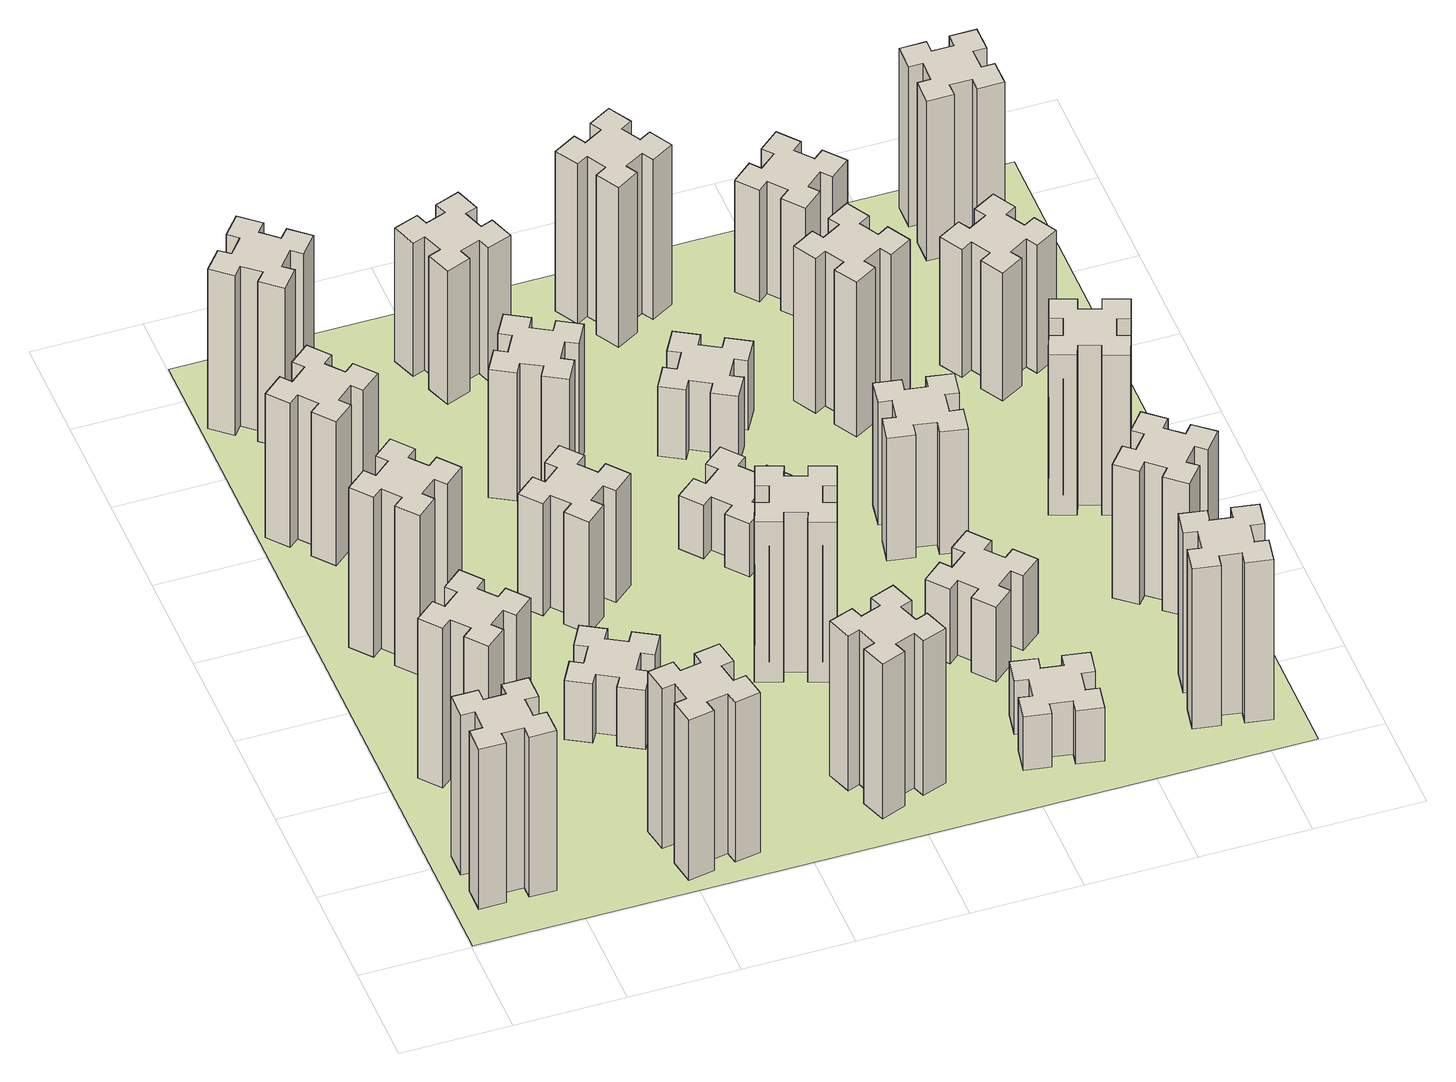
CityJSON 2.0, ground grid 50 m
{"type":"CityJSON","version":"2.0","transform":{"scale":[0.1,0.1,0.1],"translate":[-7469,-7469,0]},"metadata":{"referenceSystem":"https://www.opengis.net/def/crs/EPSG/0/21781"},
"CityObjects":{
"building1":{"type":"Building","attributes":{"class":"1000","function":"1000","usage":"1000","yearOfConstruction":2016,"roofType":"1000","measuredHeight":90,"storeysAboveGround":30,"storeysBelowGround":0},"geometry":[{"type":"Solid","lod":"1","boundaries":[[[[0,1,2,3,4,5,6,7,8,9,10,11,12,13,14,15,16,17,18,19]],[[17,16,20,21]],[[16,15,22,20]],[[15,14,23,22]],[[14,13,24,23]],[[13,12,25,24]],[[12,11,26,25]],[[11,10,27,26]],[[10,9,28,27]],[[9,8,29,28]],[[8,7,30,29]],[[7,6,31,30]],[[6,5,32,31]],[[5,4,33,32]],[[4,3,34,33]],[[3,2,35,34]],[[2,1,36,35]],[[1,0,37,36]],[[0,19,38,37]],[[19,18,39,38]],[[18,17,21,39]],[[24,25,26,27,28,29,30,31,32,33,34,35,36,37,38,39,21,20,22,23]]]]}]},
"building2":{"type":"Building","attributes":{"class":"1000","function":"1000","usage":"1000","yearOfConstruction":2016,"roofType":"1000","measuredHeight":90,"storeysAboveGround":30,"storeysBelowGround":0},"geometry":[{"type":"Solid","lod":"1","boundaries":[[[[40,41,42,43,44,45,46,47,48,49,50,51,52,53,54,55,56,57,58,59]],[[57,56,60,61]],[[56,55,62,60]],[[55,54,63,62]],[[54,53,64,63]],[[53,52,65,64]],[[52,51,66,65]],[[51,50,67,66]],[[50,49,68,67]],[[49,48,69,68]],[[48,47,70,69]],[[47,46,71,70]],[[46,45,72,71]],[[45,44,73,72]],[[44,43,74,73]],[[43,42,75,74]],[[42,41,76,75]],[[41,40,77,76]],[[40,59,78,77]],[[59,58,79,78]],[[58,57,61,79]],[[64,65,66,67,68,69,70,71,72,73,74,75,76,77,78,79,61,60,62,63]]]]}]},
"building3":{"type":"Building","attributes":{"class":"1000","function":"1000","usage":"1000","yearOfConstruction":2016,"roofType":"1000","measuredHeight":90,"storeysAboveGround":30,"storeysBelowGround":0},"geometry":[{"type":"Solid","lod":"1","boundaries":[[[[80,81,82,83,84,85,86,87,88,89,90,91,92,93,94,95,96,97,98,99]],[[97,96,100,101]],[[96,95,102,100]],[[95,94,103,102]],[[94,93,104,103]],[[93,92,105,104]],[[92,91,106,105]],[[91,90,107,106]],[[90,89,108,107]],[[89,88,109,108]],[[88,87,110,109]],[[87,86,111,110]],[[86,85,112,111]],[[85,84,113,112]],[[84,83,114,113]],[[83,82,115,114]],[[82,81,116,115]],[[81,80,117,116]],[[80,99,118,117]],[[99,98,119,118]],[[98,97,101,119]],[[104,105,106,107,108,109,110,111,112,113,114,115,116,117,118,119,101,100,102,103]]]]}]},
"building4":{"type":"Building","attributes":{"class":"1000","function":"1000","usage":"1000","yearOfConstruction":2016,"roofType":"1000","measuredHeight":81,"storeysAboveGround":30,"storeysBelowGround":0},"geometry":[{"type":"Solid","lod":"1","boundaries":[[[[120,121,122,123,124,125,126,127,128,129,130,131,132,133,134,135,136,137,138,139]],[[137,136,140,141]],[[136,135,142,140]],[[135,134,143,142]],[[134,133,144,143]],[[133,132,145,144]],[[132,131,146,145]],[[131,130,147,146]],[[130,129,148,147]],[[129,128,149,148]],[[128,127,150,149]],[[127,126,151,150]],[[126,125,152,151]],[[125,124,153,152]],[[124,123,154,153]],[[123,122,155,154]],[[122,121,156,155]],[[121,120,157,156]],[[120,139,158,157]],[[139,138,159,158]],[[138,137,141,159]],[[144,145,146,147,148,149,150,151,152,153,154,155,156,157,158,159,141,140,142,143]]]]}]},
"building5":{"type":"Building","attributes":{"class":"1000","function":"1000","usage":"1000","yearOfConstruction":2016,"roofType":"1000","measuredHeight":90,"storeysAboveGround":30,"storeysBelowGround":0},"geometry":[{"type":"Solid","lod":"1","boundaries":[[[[160,161,162,163,164,165,166,167,168,169,170,171,172,173,174,175,176,177,178,179]],[[177,176,180,181]],[[176,175,182,180]],[[175,174,183,182]],[[174,173,184,183]],[[173,172,185,184]],[[172,171,186,185]],[[171,170,187,186]],[[170,169,188,187]],[[169,168,189,188]],[[168,167,190,189]],[[167,166,191,190]],[[166,165,192,191]],[[165,164,193,192]],[[164,163,194,193]],[[163,162,195,194]],[[162,161,196,195]],[[161,160,197,196]],[[160,179,198,197]],[[179,178,199,198]],[[178,177,181,199]],[[184,185,186,187,188,189,190,191,192,193,194,195,196,197,198,199,181,180,182,183]]]]}]},
"building6":{"type":"Building","attributes":{"class":"1000","function":"1000","usage":"1000","yearOfConstruction":2016,"roofType":"1000","measuredHeight":90,"storeysAboveGround":30,"storeysBelowGround":0},"geometry":[{"type":"Solid","lod":"1","boundaries":[[[[200,201,202,203,204,205,206,207,208,209,210,211,212,213,214,215,216,217,218,219]],[[217,216,220,221]],[[216,215,222,220]],[[215,214,223,222]],[[214,213,224,223]],[[213,212,225,224]],[[212,211,226,225]],[[211,210,227,226]],[[210,209,228,227]],[[209,208,229,228]],[[208,207,230,229]],[[207,206,231,230]],[[206,205,232,231]],[[205,204,233,232]],[[204,203,234,233]],[[203,202,235,234]],[[202,201,236,235]],[[201,200,237,236]],[[200,219,238,237]],[[219,218,239,238]],[[218,217,221,239]],[[224,225,226,227,228,229,230,231,232,233,234,235,236,237,238,239,221,220,222,223]]]]}]},
"building7":{"type":"Building","attributes":{"class":"1000","function":"1000","usage":"1000","yearOfConstruction":2016,"roofType":"1000","measuredHeight":33,"storeysAboveGround":30,"storeysBelowGround":0},"geometry":[{"type":"Solid","lod":"1","boundaries":[[[[240,241,242,243,244,245,246,247,248,249,250,251,252,253,254,255,256,257,258,259]],[[257,256,260,261]],[[256,255,262,260]],[[255,254,263,262]],[[254,253,264,263]],[[253,252,265,264]],[[252,251,266,265]],[[251,250,267,266]],[[250,249,268,267]],[[249,248,269,268]],[[248,247,270,269]],[[247,246,271,270]],[[246,245,272,271]],[[245,244,273,272]],[[244,243,274,273]],[[243,242,275,274]],[[242,241,276,275]],[[241,240,277,276]],[[240,259,278,277]],[[259,258,279,278]],[[258,257,261,279]],[[264,265,266,267,268,269,270,271,272,273,274,275,276,277,278,279,261,260,262,263]]]]}]},
"building8":{"type":"Building","attributes":{"class":"1000","function":"1000","usage":"1000","yearOfConstruction":2016,"roofType":"1000","measuredHeight":63,"storeysAboveGround":30,"storeysBelowGround":0},"geometry":[{"type":"Solid","lod":"1","boundaries":[[[[280,281,282,283,284,285,286,287,288,289,290,291,292,293,294,295,296,297,298,299]],[[297,296,300,301]],[[296,295,302,300]],[[295,294,303,302]],[[294,293,304,303]],[[293,292,305,304]],[[292,291,306,305]],[[291,290,307,306]],[[290,289,308,307]],[[289,288,309,308]],[[288,287,310,309]],[[287,286,311,310]],[[286,285,312,311]],[[285,284,313,312]],[[284,283,314,313]],[[283,282,315,314]],[[282,281,316,315]],[[281,280,317,316]],[[280,299,318,317]],[[299,298,319,318]],[[298,297,301,319]],[[304,305,306,307,308,309,310,311,312,313,314,315,316,317,318,319,301,300,302,303]]]]}]},
"building9":{"type":"Building","attributes":{"class":"1000","function":"1000","usage":"1000","yearOfConstruction":2016,"roofType":"1000","measuredHeight":72,"storeysAboveGround":30,"storeysBelowGround":0},"geometry":[{"type":"Solid","lod":"1","boundaries":[[[[320,321,322,323,324,325,326,327,328,329,330,331,332,333,334,335,336,337,338,339]],[[337,336,340,341]],[[336,335,342,340]],[[335,334,343,342]],[[334,333,344,343]],[[333,332,345,344]],[[332,331,346,345]],[[331,330,347,346]],[[330,329,348,347]],[[329,328,349,348]],[[328,327,350,349]],[[327,326,351,350]],[[326,325,352,351]],[[325,324,353,352]],[[324,323,354,353]],[[323,322,355,354]],[[322,321,356,355]],[[321,320,357,356]],[[320,339,358,357]],[[339,338,359,358]],[[338,337,341,359]],[[344,345,346,347,348,349,350,351,352,353,354,355,356,357,358,359,341,340,342,343]]]]}]},
"building10":{"type":"Building","attributes":{"class":"1000","function":"1000","usage":"1000","yearOfConstruction":2016,"roofType":"1000","measuredHeight":87,"storeysAboveGround":30,"storeysBelowGround":0},"geometry":[{"type":"Solid","lod":"1","boundaries":[[[[360,361,362,363,364,365,366,367,368,369,370,371,372,373,374,375,376,377,378,379]],[[377,376,380,381]],[[376,375,382,380]],[[375,374,383,382]],[[374,373,384,383]],[[373,372,385,384]],[[372,371,386,385]],[[371,370,387,386]],[[370,369,388,387]],[[369,368,389,388]],[[368,367,390,389]],[[367,366,391,390]],[[366,365,392,391]],[[365,364,393,392]],[[364,363,394,393]],[[363,362,395,394]],[[362,361,396,395]],[[361,360,397,396]],[[360,379,398,397]],[[379,378,399,398]],[[378,377,381,399]],[[384,385,386,387,388,389,390,391,392,393,394,395,396,397,398,399,381,380,382,383]]]]}]},
"building11":{"type":"Building","attributes":{"class":"1000","function":"1000","usage":"1000","yearOfConstruction":2016,"roofType":"1000","measuredHeight":75,"storeysAboveGround":30,"storeysBelowGround":0},"geometry":[{"type":"Solid","lod":"1","boundaries":[[[[400,401,402,403,404,405,406,407,408,409,410,411,412,413,414,415,416,417,418,419]],[[417,416,420,421]],[[416,415,422,420]],[[415,414,423,422]],[[414,413,424,423]],[[413,412,425,424]],[[412,411,426,425]],[[411,410,427,426]],[[410,409,428,427]],[[409,408,429,428]],[[408,407,430,429]],[[407,406,431,430]],[[406,405,432,431]],[[405,404,433,432]],[[404,403,434,433]],[[403,402,435,434]],[[402,401,436,435]],[[401,400,437,436]],[[400,419,438,437]],[[419,418,439,438]],[[418,417,421,439]],[[424,425,426,427,428,429,430,431,432,433,434,435,436,437,438,439,421,420,422,423]]]]}]},
"building12":{"type":"Building","attributes":{"class":"1000","function":"1000","usage":"1000","yearOfConstruction":2016,"roofType":"1000","measuredHeight":90,"storeysAboveGround":30,"storeysBelowGround":0},"geometry":[{"type":"Solid","lod":"1","boundaries":[[[[440,441,442,443,444,445,446,447,448,449,450,451,452,453,454,455,456,457,458,459]],[[457,456,460,461]],[[456,455,462,460]],[[455,454,463,462]],[[454,453,464,463]],[[453,452,465,464]],[[452,451,466,465]],[[451,450,467,466]],[[450,449,468,467]],[[449,448,469,468]],[[448,447,470,469]],[[447,446,471,470]],[[446,445,472,471]],[[445,444,473,472]],[[444,443,474,473]],[[443,442,475,474]],[[442,441,476,475]],[[441,440,477,476]],[[440,459,478,477]],[[459,458,479,478]],[[458,457,461,479]],[[464,465,466,467,468,469,470,471,472,473,474,475,476,477,478,479,461,460,462,463]]]]}]},
"building13":{"type":"Building","attributes":{"class":"1000","function":"1000","usage":"1000","yearOfConstruction":2016,"roofType":"1000","measuredHeight":30,"storeysAboveGround":30,"storeysBelowGround":0},"geometry":[{"type":"Solid","lod":"1","boundaries":[[[[480,481,482,483,484,485,486,487,488,489,490,491,492,493,494,495,496,497,498,499]],[[497,496,500,501]],[[496,495,502,500]],[[495,494,503,502]],[[494,493,504,503]],[[493,492,505,504]],[[492,491,506,505]],[[491,490,507,506]],[[490,489,508,507]],[[489,488,509,508]],[[488,487,510,509]],[[487,486,511,510]],[[486,485,512,511]],[[485,484,513,512]],[[484,483,514,513]],[[483,482,515,514]],[[482,481,516,515]],[[481,480,517,516]],[[480,499,518,517]],[[499,498,519,518]],[[498,497,501,519]],[[504,505,506,507,508,509,510,511,512,513,514,515,516,517,518,519,501,500,502,503]]]]}]},
"building14":{"type":"Building","attributes":{"class":"1000","function":"1000","usage":"1000","yearOfConstruction":2016,"roofType":"1000","measuredHeight":39,"storeysAboveGround":30,"storeysBelowGround":0},"geometry":[{"type":"Solid","lod":"1","boundaries":[[[[520,521,522,523,524,525,526,527,528,529,530,531,532,533,534,535,536,537,538,539]],[[537,536,540,541]],[[536,535,542,540]],[[535,534,543,542]],[[534,533,544,543]],[[533,532,545,544]],[[532,531,546,545]],[[531,530,547,546]],[[530,529,548,547]],[[529,528,549,548]],[[528,527,550,549]],[[527,526,551,550]],[[526,525,552,551]],[[525,524,553,552]],[[524,523,554,553]],[[523,522,555,554]],[[522,521,556,555]],[[521,520,557,556]],[[520,539,558,557]],[[539,538,559,558]],[[538,537,541,559]],[[544,545,546,547,548,549,550,551,552,553,554,555,556,557,558,559,541,540,542,543]]]]}]},
"building15":{"type":"Building","attributes":{"class":"1000","function":"1000","usage":"1000","yearOfConstruction":2016,"roofType":"1000","measuredHeight":30,"storeysAboveGround":30,"storeysBelowGround":0},"geometry":[{"type":"Solid","lod":"1","boundaries":[[[[560,561,562,563,564,565,566,567,568,569,570,571,572,573,574,575,576,577,578,579]],[[577,576,580,581]],[[576,575,582,580]],[[575,574,583,582]],[[574,573,584,583]],[[573,572,585,584]],[[572,571,586,585]],[[571,570,587,586]],[[570,569,588,587]],[[569,568,589,588]],[[568,567,590,589]],[[567,566,591,590]],[[566,565,592,591]],[[565,564,593,592]],[[564,563,594,593]],[[563,562,595,594]],[[562,561,596,595]],[[561,560,597,596]],[[560,579,598,597]],[[579,578,599,598]],[[578,577,581,599]],[[584,585,586,587,588,589,590,591,592,593,594,595,596,597,598,599,581,580,582,583]]]]}]},
"building16":{"type":"Building","attributes":{"class":"1000","function":"1000","usage":"1000","yearOfConstruction":2016,"roofType":"1000","measuredHeight":90,"storeysAboveGround":30,"storeysBelowGround":0},"geometry":[{"type":"Solid","lod":"1","boundaries":[[[[600,601,602,603,604,605,606,607,608,609,610,611,612,613,614,615,616,617,618,619]],[[617,616,620,621]],[[616,615,622,620]],[[615,614,623,622]],[[614,613,624,623]],[[613,612,625,624]],[[612,611,626,625]],[[611,610,627,626]],[[610,609,628,627]],[[609,608,629,628]],[[608,607,630,629]],[[607,606,631,630]],[[606,605,632,631]],[[605,604,633,632]],[[604,603,634,633]],[[603,602,635,634]],[[602,601,636,635]],[[601,600,637,636]],[[600,619,638,637]],[[619,618,639,638]],[[618,617,621,639]],[[624,625,626,627,628,629,630,631,632,633,634,635,636,637,638,639,621,620,622,623]]]]}]},
"building17":{"type":"Building","attributes":{"class":"1000","function":"1000","usage":"1000","yearOfConstruction":2016,"roofType":"1000","measuredHeight":42,"storeysAboveGround":30,"storeysBelowGround":0},"geometry":[{"type":"Solid","lod":"1","boundaries":[[[[640,641,642,643,644,645,646,647,648,649,650,651,652,653,654,655,656,657,658,659]],[[657,656,660,661]],[[656,655,662,660]],[[655,654,663,662]],[[654,653,664,663]],[[653,652,665,664]],[[652,651,666,665]],[[651,650,667,666]],[[650,649,668,667]],[[649,648,669,668]],[[648,647,670,669]],[[647,646,671,670]],[[646,645,672,671]],[[645,644,673,672]],[[644,643,674,673]],[[643,642,675,674]],[[642,641,676,675]],[[641,640,677,676]],[[640,659,678,677]],[[659,658,679,678]],[[658,657,661,679]],[[664,665,666,667,668,669,670,671,672,673,674,675,676,677,678,679,661,660,662,663]]]]}]},
"building18":{"type":"Building","attributes":{"class":"1000","function":"1000","usage":"1000","yearOfConstruction":2016,"roofType":"1000","measuredHeight":69,"storeysAboveGround":30,"storeysBelowGround":0},"geometry":[{"type":"Solid","lod":"1","boundaries":[[[[680,681,682,683,684,685,686,687,688,689,690,691,692,693,694,695,696,697,698,699]],[[697,696,700,701]],[[696,695,702,700]],[[695,694,703,702]],[[694,693,704,703]],[[693,692,705,704]],[[692,691,706,705]],[[691,690,707,706]],[[690,689,708,707]],[[689,688,709,708]],[[688,687,710,709]],[[687,686,711,710]],[[686,685,712,711]],[[685,684,713,712]],[[684,683,714,713]],[[683,682,715,714]],[[682,681,716,715]],[[681,680,717,716]],[[680,699,718,717]],[[699,698,719,718]],[[698,697,701,719]],[[704,705,706,707,708,709,710,711,712,713,714,715,716,717,718,719,701,700,702,703]]]]}]},
"building19":{"type":"Building","attributes":{"class":"1000","function":"1000","usage":"1000","yearOfConstruction":2016,"roofType":"1000","measuredHeight":87,"storeysAboveGround":30,"storeysBelowGround":0},"geometry":[{"type":"Solid","lod":"1","boundaries":[[[[720,721,722,723,724,725,726,727,728,729,730,731,732,733,734,735,736,737,738,739]],[[737,736,740,741]],[[736,735,742,740]],[[735,734,743,742]],[[734,733,744,743]],[[733,732,745,744]],[[732,731,746,745]],[[731,730,747,746]],[[730,729,748,747]],[[729,728,749,748]],[[728,727,750,749]],[[727,726,751,750]],[[726,725,752,751]],[[725,724,753,752]],[[724,723,754,753]],[[723,722,755,754]],[[722,721,756,755]],[[721,720,757,756]],[[720,739,758,757]],[[739,738,759,758]],[[738,737,741,759]],[[744,745,746,747,748,749,750,751,752,753,754,755,756,757,758,759,741,740,742,743]]]]}]},
"building20":{"type":"Building","attributes":{"class":"1000","function":"1000","usage":"1000","yearOfConstruction":2016,"roofType":"1000","measuredHeight":90,"storeysAboveGround":30,"storeysBelowGround":0},"geometry":[{"type":"Solid","lod":"1","boundaries":[[[[760,761,762,763,764,765,766,767,768,769,770,771,772,773,774,775,776,777,778,779]],[[777,776,780,781]],[[776,775,782,780]],[[775,774,783,782]],[[774,773,784,783]],[[773,772,785,784]],[[772,771,786,785]],[[771,770,787,786]],[[770,769,788,787]],[[769,768,789,788]],[[768,767,790,789]],[[767,766,791,790]],[[766,765,792,791]],[[765,764,793,792]],[[764,763,794,793]],[[763,762,795,794]],[[762,761,796,795]],[[761,760,797,796]],[[760,779,798,797]],[[779,778,799,798]],[[778,777,781,799]],[[784,785,786,787,788,789,790,791,792,793,794,795,796,797,798,799,781,780,782,783]]]]}]},
"building21":{"type":"Building","attributes":{"class":"1000","function":"1000","usage":"1000","yearOfConstruction":2016,"roofType":"1000","measuredHeight":63,"storeysAboveGround":30,"storeysBelowGround":0},"geometry":[{"type":"Solid","lod":"1","boundaries":[[[[800,801,802,803,804,805,806,807,808,809,810,811,812,813,814,815,816,817,818,819]],[[817,816,820,821]],[[816,815,822,820]],[[815,814,823,822]],[[814,813,824,823]],[[813,812,825,824]],[[812,811,826,825]],[[811,810,827,826]],[[810,809,828,827]],[[809,808,829,828]],[[808,807,830,829]],[[807,806,831,830]],[[806,805,832,831]],[[805,804,833,832]],[[804,803,834,833]],[[803,802,835,834]],[[802,801,836,835]],[[801,800,837,836]],[[800,819,838,837]],[[819,818,839,838]],[[818,817,821,839]],[[824,825,826,827,828,829,830,831,832,833,834,835,836,837,838,839,821,820,822,823]]]]}]},
"building22":{"type":"Building","attributes":{"class":"1000","function":"1000","usage":"1000","yearOfConstruction":2016,"roofType":"1000","measuredHeight":75,"storeysAboveGround":30,"storeysBelowGround":0},"geometry":[{"type":"Solid","lod":"1","boundaries":[[[[840,841,842,843,844,845,846,847,848,849,850,851,852,853,854,855,856,857,858,859]],[[857,856,860,861]],[[856,855,862,860]],[[855,854,863,862]],[[854,853,864,863]],[[853,852,865,864]],[[852,851,866,865]],[[851,850,867,866]],[[850,849,868,867]],[[849,848,869,868]],[[848,847,870,869]],[[847,846,871,870]],[[846,845,872,871]],[[845,844,873,872]],[[844,843,874,873]],[[843,842,875,874]],[[842,841,876,875]],[[841,840,877,876]],[[840,859,878,877]],[[859,858,879,878]],[[858,857,861,879]],[[864,865,866,867,868,869,870,871,872,873,874,875,876,877,878,879,861,860,862,863]]]]}]},
"building23":{"type":"Building","attributes":{"class":"1000","function":"1000","usage":"1000","yearOfConstruction":2016,"roofType":"1000","measuredHeight":90,"storeysAboveGround":30,"storeysBelowGround":0},"geometry":[{"type":"Solid","lod":"1","boundaries":[[[[880,881,882,883,884,885,886,887,888,889,890,891,892,893,894,895,896,897,898,899]],[[897,896,900,901]],[[896,895,902,900]],[[895,894,903,902]],[[894,893,904,903]],[[893,892,905,904]],[[892,891,906,905]],[[891,890,907,906]],[[890,889,908,907]],[[889,888,909,908]],[[888,887,910,909]],[[887,886,911,910]],[[886,885,912,911]],[[885,884,913,912]],[[884,883,914,913]],[[883,882,915,914]],[[882,881,916,915]],[[881,880,917,916]],[[880,899,918,917]],[[899,898,919,918]],[[898,897,901,919]],[[904,905,906,907,908,909,910,911,912,913,914,915,916,917,918,919,901,900,902,903]]]]}]},
"building24":{"type":"Building","attributes":{"class":"1000","function":"1000","usage":"1000","yearOfConstruction":2016,"roofType":"1000","measuredHeight":72,"storeysAboveGround":30,"storeysBelowGround":0},"geometry":[{"type":"Solid","lod":"1","boundaries":[[[[920,921,922,923,924,925,926,927,928,929,930,931,932,933,934,935,936,937,938,939]],[[937,936,940,941]],[[936,935,942,940]],[[935,934,943,942]],[[934,933,944,943]],[[933,932,945,944]],[[932,931,946,945]],[[931,930,947,946]],[[930,929,948,947]],[[929,928,949,948]],[[928,927,950,949]],[[927,926,951,950]],[[926,925,952,951]],[[925,924,953,952]],[[924,923,954,953]],[[923,922,955,954]],[[922,921,956,955]],[[921,920,957,956]],[[920,939,958,957]],[[939,938,959,958]],[[938,937,941,959]],[[944,945,946,947,948,949,950,951,952,953,954,955,956,957,958,959,941,940,942,943]]]]}]},
"building25":{"type":"Building","attributes":{"class":"1000","function":"1000","usage":"1000","yearOfConstruction":2016,"roofType":"1000","measuredHeight":90,"storeysAboveGround":30,"storeysBelowGround":0},"geometry":[{"type":"Solid","lod":"1","boundaries":[[[[960,961,962,963,964,965,966,967,968,969,970,971,972,973,974,975,976,977,978,979]],[[977,976,980,981]],[[976,975,982,980]],[[975,974,983,982]],[[974,973,984,983]],[[973,972,985,984]],[[972,971,986,985]],[[971,970,987,986]],[[970,969,988,987]],[[969,968,989,988]],[[968,967,990,989]],[[967,966,991,990]],[[966,965,992,991]],[[965,964,993,992]],[[964,963,994,993]],[[963,962,995,994]],[[962,961,996,995]],[[961,960,997,996]],[[960,979,998,997]],[[979,978,999,998]],[[978,977,981,999]],[[984,985,986,987,988,989,990,991,992,993,994,995,996,997,998,999,981,980,982,983]]]]}]},
"landuse1":{"type":"LandUse","attributes":{"name":"plot1","function":"1010"},"geometry":[{"type":"MultiSurface","lod":"1","boundaries":[[[1000,1001,1002,1003]]]}]}
},
"vertices":[
[165,425,0],[165,325,0],[105,325,0],[105,205,0],[225,205,0],[225,265,0],[325,265,0],[325,205,0],[445,205,0],[445,325,0],[385,325,0],[385,425,0],[445,425,0],[445,545,0],[325,545,0],[325,485,0],[225,485,0],[225,545,0],[105,545,0],[105,425,0],[225,485,900],[225,545,900],[325,485,900],[325,545,900],[445,545,900],[445,425,900],[385,425,900],[385,325,900],[445,325,900],[445,205,900],[325,205,900],[325,265,900],[225,265,900],[225,205,900],[105,205,900],[105,325,900],[165,325,900],[165,425,900],[105,425,900],[105,545,900],
[492,1048,0],[427,1124,0],[473,1163,0],[396,1255,0],[304,1178,0],[343,1132,0],[266,1067,0],[228,1113,0],[136,1036,0],[213,944,0],[259,983,0],[323,906,0],[277,868,0],[354,776,0],[446,853,0],[408,899,0],[484,963,0],[523,917,0],[615,994,0],[538,1086,0],[484,963,900],[523,917,900],[408,899,900],[446,853,900],[354,776,900],[277,868,900],[323,906,900],[259,983,900],[213,944,900],[136,1036,900],[228,1113,900],[266,1067,900],[343,1132,900],[304,1178,900],[396,1255,900],[473,1163,900],[427,1124,900],[492,1048,900],[538,1086,900],[615,994,900],
[492,1888,0],[427,1964,0],[473,2003,0],[396,2095,0],[304,2018,0],[343,1972,0],[266,1907,0],[228,1953,0],[136,1876,0],[213,1784,0],[259,1823,0],[323,1746,0],[277,1708,0],[354,1616,0],[446,1693,0],[408,1739,0],[484,1803,0],[523,1757,0],[615,1834,0],[538,1926,0],[484,1803,900],[523,1757,900],[408,1739,900],[446,1693,900],[354,1616,900],[277,1708,900],[323,1746,900],[259,1823,900],[213,1784,900],[136,1876,900],[228,1953,900],[266,1907,900],[343,1972,900],[304,2018,900],[396,2095,900],[473,2003,900],[427,1964,900],[492,1888,900],[538,1926,900],[615,1834,900],
[243,2712,0],[166,2647,0],[128,2693,0],[36,2616,0],[113,2524,0],[159,2563,0],[223,2486,0],[177,2448,0],[254,2356,0],[346,2433,0],[308,2479,0],[384,2543,0],[423,2497,0],[515,2574,0],[438,2666,0],[392,2628,0],[327,2704,0],[373,2743,0],[296,2835,0],[204,2758,0],[327,2704,810],[373,2743,810],[392,2628,810],[438,2666,810],[515,2574,810],[423,2497,810],[384,2543,810],[308,2479,810],[346,2433,810],[254,2356,810],[177,2448,810],[223,2486,810],[159,2563,810],[113,2524,810],[36,2616,810],[128,2693,810],[166,2647,810],[243,2712,810],[204,2758,810],[296,2835,810],
[1232,245,0],[1215,344,0],[1274,354,0],[1253,472,0],[1135,451,0],[1145,392,0],[1047,375,0],[1037,434,0],[918,413,0],[939,295,0],[998,305,0],[1016,207,0],[957,197,0],[977,78,0],[1096,99,0],[1085,158,0],[1184,176,0],[1194,117,0],[1312,137,0],[1291,256,0],[1184,176,900],[1194,117,900],[1085,158,900],[1096,99,900],[977,78,900],[957,197,900],[1016,207,900],[998,305,900],[939,295,900],[918,413,900],[1037,434,900],[1047,375,900],[1145,392,900],[1135,451,900],[1253,472,900],[1274,354,900],[1215,344,900],[1232,245,900],[1291,256,900],[1312,137,900],
[384,3387,0],[308,3452,0],[346,3498,0],[254,3575,0],[177,3483,0],[223,3444,0],[159,3368,0],[113,3406,0],[36,3314,0],[128,3237,0],[166,3283,0],[243,3219,0],[204,3173,0],[296,3096,0],[373,3188,0],[327,3226,0],[392,3303,0],[438,3264,0],[515,3356,0],[423,3433,0],[392,3303,900],[438,3264,900],[327,3226,900],[373,3188,900],[296,3096,900],[204,3173,900],[243,3219,900],[166,3283,900],[128,3237,900],[36,3314,900],[113,3406,900],[159,3368,900],[223,3444,900],[177,3483,900],[254,3575,900],[346,3498,900],[308,3452,900],[384,3387,900],[423,3433,900],[515,3356,900],
[1086,1017,0],[1136,1104,0],[1188,1074,0],[1248,1178,0],[1144,1238,0],[1114,1186,0],[1027,1236,0],[1057,1288,0],[953,1348,0],[893,1244,0],[945,1214,0],[895,1127,0],[843,1157,0],[783,1053,0],[887,993,0],[917,1045,0],[1004,995,0],[974,943,0],[1078,883,0],[1138,987,0],[1004,995,330],[974,943,330],[917,1045,330],[887,993,330],[783,1053,330],[843,1157,330],[895,1127,330],[945,1214,330],[893,1244,330],[953,1348,330],[1057,1288,330],[1027,1236,330],[1114,1186,330],[1144,1238,330],[1248,1178,330],[1188,1074,330],[1136,1104,330],[1086,1017,330],[1138,987,330],[1078,883,330],
[1083,1972,0],[1006,1907,0],[968,1953,0],[876,1876,0],[953,1784,0],[999,1823,0],[1063,1746,0],[1017,1708,0],[1094,1616,0],[1186,1693,0],[1148,1739,0],[1224,1803,0],[1263,1757,0],[1355,1834,0],[1278,1926,0],[1232,1888,0],[1167,1964,0],[1213,2003,0],[1136,2095,0],[1044,2018,0],[1167,1964,630],[1213,2003,630],[1232,1888,630],[1278,1926,630],[1355,1834,630],[1263,1757,630],[1224,1803,630],[1148,1739,630],[1186,1693,630],[1094,1616,630],[1017,1708,630],[1063,1746,630],[999,1823,630],[953,1784,630],[876,1876,630],[968,1953,630],[1006,1907,630],[1083,1972,630],[1044,2018,630],[1136,2095,630],
[1314,2666,0],[1227,2716,0],[1257,2768,0],[1153,2828,0],[1093,2724,0],[1145,2694,0],[1095,2607,0],[1043,2637,0],[983,2533,0],[1087,2473,0],[1117,2525,0],[1204,2475,0],[1174,2423,0],[1278,2363,0],[1338,2467,0],[1286,2497,0],[1336,2584,0],[1388,2554,0],[1448,2658,0],[1344,2718,0],[1336,2584,720],[1388,2554,720],[1286,2497,720],[1338,2467,720],[1278,2363,720],[1174,2423,720],[1204,2475,720],[1117,2525,720],[1087,2473,720],[983,2533,720],[1043,2637,720],[1095,2607,720],[1145,2694,720],[1093,2724,720],[1153,2828,720],[1257,2768,720],[1227,2716,720],[1314,2666,720],[1344,2718,720],[1448,2658,720],
[1965,496,0],[1871,462,0],[1850,518,0],[1737,477,0],[1779,364,0],[1835,385,0],[1869,291,0],[1813,270,0],[1854,157,0],[1967,199,0],[1946,255,0],[2040,289,0],[2060,233,0],[2173,274,0],[2132,387,0],[2076,366,0],[2042,460,0],[2098,480,0],[2057,593,0],[1944,552,0],[2042,460,870],[2098,480,870],[2076,366,870],[2132,387,870],[2173,274,870],[2060,233,870],[2040,289,870],[1946,255,870],[1967,199,870],[1854,157,870],[1813,270,870],[1869,291,870],[1835,385,870],[1779,364,870],[1737,477,870],[1850,518,870],[1871,462,870],[1965,496,870],[1944,552,870],[2057,593,870],
[1125,3456,0],[1031,3422,0],[1010,3478,0],[897,3437,0],[939,3324,0],[995,3345,0],[1029,3251,0],[973,3230,0],[1014,3117,0],[1127,3159,0],[1106,3215,0],[1200,3249,0],[1220,3193,0],[1333,3234,0],[1292,3347,0],[1236,3326,0],[1202,3420,0],[1258,3440,0],[1217,3553,0],[1104,3512,0],[1202,3420,750],[1258,3440,750],[1236,3326,750],[1292,3347,750],[1333,3234,750],[1220,3193,750],[1200,3249,750],[1106,3215,750],[1127,3159,750],[1014,3117,750],[973,3230,750],[1029,3251,750],[995,3345,750],[939,3324,750],[897,3437,750],[1010,3478,750],[1031,3422,750],[1125,3456,750],[1104,3512,750],[1217,3553,750],
[1769,1300,0],[1735,1206,0],[1679,1227,0],[1637,1114,0],[1750,1073,0],[1771,1129,0],[1865,1095,0],[1844,1039,0],[1957,997,0],[1998,1110,0],[1942,1131,0],[1976,1225,0],[2032,1204,0],[2073,1317,0],[1960,1358,0],[1940,1302,0],[1846,1336,0],[1867,1392,0],[1754,1433,0],[1713,1320,0],[1846,1336,900],[1867,1392,900],[1940,1302,900],[1960,1358,900],[2073,1317,900],[2032,1204,900],[1976,1225,900],[1942,1131,900],[1998,1110,900],[1957,997,900],[1844,1039,900],[1865,1095,900],[1771,1129,900],[1750,1073,900],[1637,1114,900],[1679,1227,900],[1735,1206,900],[1769,1300,900],[1713,1320,900],[1754,1433,900],
[1972,1988,0],[1907,2064,0],[1953,2103,0],[1876,2195,0],[1784,2118,0],[1823,2072,0],[1746,2007,0],[1708,2053,0],[1616,1976,0],[1693,1884,0],[1739,1923,0],[1803,1846,0],[1757,1808,0],[1834,1716,0],[1926,1793,0],[1888,1839,0],[1964,1903,0],[2003,1857,0],[2095,1934,0],[2018,2026,0],[1964,1903,300],[2003,1857,300],[1888,1839,300],[1926,1793,300],[1834,1716,300],[1757,1808,300],[1803,1846,300],[1739,1923,300],[1693,1884,300],[1616,1976,300],[1708,2053,300],[1746,2007,300],[1823,2072,300],[1784,2118,300],[1876,2195,300],[1953,2103,300],[1907,2064,300],[1972,1988,300],[2018,2026,300],[2095,1934,300],
[2026,2497,0],[2076,2584,0],[2128,2554,0],[2188,2658,0],[2084,2718,0],[2054,2666,0],[1967,2716,0],[1997,2768,0],[1893,2828,0],[1833,2724,0],[1885,2694,0],[1835,2607,0],[1783,2637,0],[1723,2533,0],[1827,2473,0],[1857,2525,0],[1944,2475,0],[1914,2423,0],[2018,2363,0],[2078,2467,0],[1944,2475,390],[1914,2423,390],[1857,2525,390],[1827,2473,390],[1723,2533,390],[1783,2637,390],[1835,2607,390],[1885,2694,390],[1833,2724,390],[1893,2828,390],[1997,2768,390],[1967,2716,390],[2054,2666,390],[2084,2718,390],[2188,2658,390],[2128,2554,390],[2076,2584,390],[2026,2497,390],[2078,2467,390],[2018,2363,390],
[2596,444,0],[2578,345,0],[2519,356,0],[2498,237,0],[2617,217,0],[2627,276,0],[2725,258,0],[2715,199,0],[2833,178,0],[2854,297,0],[2795,307,0],[2812,405,0],[2871,395,0],[2892,513,0],[2774,534,0],[2764,475,0],[2665,492,0],[2676,551,0],[2557,572,0],[2537,454,0],[2665,492,300],[2676,551,300],[2764,475,300],[2774,534,300],[2892,513,300],[2871,395,300],[2812,405,300],[2795,307,300],[2854,297,300],[2833,178,300],[2715,199,300],[2725,258,300],[2627,276,300],[2617,217,300],[2498,237,300],[2519,356,300],[2578,345,300],[2596,444,300],[2537,454,300],[2557,572,300],
[1844,3556,0],[1757,3506,0],[1727,3558,0],[1623,3498,0],[1683,3394,0],[1735,3424,0],[1785,3337,0],[1733,3307,0],[1793,3203,0],[1897,3263,0],[1867,3315,0],[1954,3365,0],[1984,3313,0],[2088,3373,0],[2028,3477,0],[1976,3447,0],[1926,3534,0],[1978,3564,0],[1918,3668,0],[1814,3608,0],[1926,3534,900],[1978,3564,900],[1976,3447,900],[2028,3477,900],[2088,3373,900],[1984,3313,900],[1954,3365,900],[1867,3315,900],[1897,3263,900],[1793,3203,900],[1733,3307,900],[1785,3337,900],[1735,3424,900],[1683,3394,900],[1623,3498,900],[1727,3558,900],[1757,3506,900],[1844,3556,900],[1814,3608,900],[1918,3668,900],
[2563,1132,0],[2486,1067,0],[2448,1113,0],[2356,1036,0],[2433,944,0],[2479,983,0],[2543,906,0],[2497,868,0],[2574,776,0],[2666,853,0],[2628,899,0],[2704,963,0],[2743,917,0],[2835,994,0],[2758,1086,0],[2712,1048,0],[2647,1124,0],[2693,1163,0],[2616,1255,0],[2524,1178,0],[2647,1124,420],[2693,1163,420],[2712,1048,420],[2758,1086,420],[2835,994,420],[2743,917,420],[2704,963,420],[2628,899,420],[2666,853,420],[2574,776,420],[2497,868,420],[2543,906,420],[2479,983,420],[2433,944,420],[2356,1036,420],[2448,1113,420],[2486,1067,420],[2563,1132,420],[2524,1178,420],[2616,1255,420],
[2664,1855,0],[2565,1872,0],[2576,1931,0],[2457,1952,0],[2437,1834,0],[2496,1824,0],[2478,1725,0],[2419,1736,0],[2398,1617,0],[2517,1597,0],[2527,1656,0],[2625,1638,0],[2615,1579,0],[2733,1558,0],[2754,1677,0],[2695,1687,0],[2712,1785,0],[2771,1775,0],[2792,1893,0],[2674,1914,0],[2712,1785,690],[2771,1775,690],[2695,1687,690],[2754,1677,690],[2733,1558,690],[2615,1579,690],[2625,1638,690],[2527,1656,690],[2517,1597,690],[2398,1617,690],[2419,1736,690],[2478,1725,690],[2496,1824,690],[2437,1834,690],[2457,1952,690],[2576,1931,690],[2565,1872,690],[2664,1855,690],[2674,1914,690],[2792,1893,690],
[2607,2475,0],[2694,2525,0],[2724,2473,0],[2828,2533,0],[2768,2637,0],[2716,2607,0],[2666,2694,0],[2718,2724,0],[2658,2828,0],[2554,2768,0],[2584,2716,0],[2497,2666,0],[2467,2718,0],[2363,2658,0],[2423,2554,0],[2475,2584,0],[2525,2497,0],[2473,2467,0],[2533,2363,0],[2637,2423,0],[2525,2497,870],[2473,2467,870],[2475,2584,870],[2423,2554,870],[2363,2658,870],[2467,2718,870],[2497,2666,870],[2584,2716,870],[2554,2768,870],[2658,2828,870],[2718,2724,870],[2666,2694,870],[2716,2607,870],[2768,2637,870],[2828,2533,870],[2724,2473,870],[2694,2525,870],[2607,2475,870],[2637,2423,870],[2533,2363,870],
[3504,475,0],[3405,492,0],[3416,551,0],[3297,572,0],[3277,454,0],[3336,444,0],[3318,345,0],[3259,356,0],[3238,237,0],[3357,217,0],[3367,276,0],[3465,258,0],[3455,199,0],[3573,178,0],[3594,297,0],[3535,307,0],[3552,405,0],[3611,395,0],[3632,513,0],[3514,534,0],[3552,405,900],[3611,395,900],[3535,307,900],[3594,297,900],[3573,178,900],[3455,199,900],[3465,258,900],[3367,276,900],[3357,217,900],[3238,237,900],[3259,356,900],[3318,345,900],[3336,444,900],[3277,454,900],[3297,572,900],[3416,551,900],[3405,492,900],[3504,475,900],[3514,534,900],[3632,513,900],
[2712,3368,0],[2647,3444,0],[2693,3483,0],[2616,3575,0],[2524,3498,0],[2563,3452,0],[2486,3387,0],[2448,3433,0],[2356,3356,0],[2433,3264,0],[2479,3303,0],[2543,3226,0],[2497,3188,0],[2574,3096,0],[2666,3173,0],[2628,3219,0],[2704,3283,0],[2743,3237,0],[2835,3314,0],[2758,3406,0],[2704,3283,630],[2743,3237,630],[2628,3219,630],[2666,3173,630],[2574,3096,630],[2497,3188,630],[2543,3226,630],[2479,3303,630],[2433,3264,630],[2356,3356,630],[2448,3433,630],[2486,3387,630],[2563,3452,630],[2524,3498,630],[2616,3575,630],[2693,3483,630],[2647,3444,630],[2712,3368,630],[2758,3406,630],[2835,3314,630],
[3487,1006,0],[3552,1083,0],[3598,1044,0],[3675,1136,0],[3583,1213,0],[3544,1167,0],[3468,1232,0],[3506,1278,0],[3414,1355,0],[3337,1263,0],[3383,1224,0],[3319,1148,0],[3273,1186,0],[3196,1094,0],[3288,1017,0],[3326,1063,0],[3403,999,0],[3364,953,0],[3456,876,0],[3533,968,0],[3403,999,750],[3364,953,750],[3326,1063,750],[3288,1017,750],[3196,1094,750],[3273,1186,750],[3319,1148,750],[3383,1224,750],[3337,1263,750],[3414,1355,750],[3506,1278,750],[3468,1232,750],[3544,1167,750],[3583,1213,750],[3675,1136,750],[3598,1044,750],[3552,1083,750],[3487,1006,750],[3533,968,750],[3456,876,750],
[3420,1842,0],[3326,1876,0],[3347,1932,0],[3234,1973,0],[3193,1860,0],[3249,1840,0],[3215,1746,0],[3159,1767,0],[3117,1654,0],[3230,1613,0],[3251,1669,0],[3345,1635,0],[3324,1579,0],[3437,1537,0],[3478,1650,0],[3422,1671,0],[3456,1765,0],[3512,1744,0],[3553,1857,0],[3440,1898,0],[3456,1765,900],[3512,1744,900],[3422,1671,900],[3478,1650,900],[3437,1537,900],[3324,1579,900],[3345,1635,900],[3251,1669,900],[3230,1613,900],[3117,1654,900],[3159,1767,900],[3215,1746,900],[3249,1840,900],[3193,1860,900],[3234,1973,900],[3347,1932,900],[3326,1876,900],[3420,1842,900],[3440,1898,900],[3553,1857,900],
[3247,2475,0],[3334,2525,0],[3364,2473,0],[3468,2533,0],[3408,2637,0],[3356,2607,0],[3306,2694,0],[3358,2724,0],[3298,2828,0],[3194,2768,0],[3224,2716,0],[3137,2666,0],[3107,2718,0],[3003,2658,0],[3063,2554,0],[3115,2584,0],[3165,2497,0],[3113,2467,0],[3173,2363,0],[3277,2423,0],[3165,2497,720],[3113,2467,720],[3115,2584,720],[3063,2554,720],[3003,2658,720],[3107,2718,720],[3137,2666,720],[3224,2716,720],[3194,2768,720],[3298,2828,720],[3358,2724,720],[3306,2694,720],[3356,2607,720],[3408,2637,720],[3468,2533,720],[3364,2473,720],[3334,2525,720],[3247,2475,720],[3277,2423,720],[3173,2363,720],
[3285,3325,0],[3385,3325,0],[3385,3265,0],[3505,3265,0],[3505,3385,0],[3445,3385,0],[3445,3485,0],[3505,3485,0],[3505,3605,0],[3385,3605,0],[3385,3545,0],[3285,3545,0],[3285,3605,0],[3165,3605,0],[3165,3485,0],[3225,3485,0],[3225,3385,0],[3165,3385,0],[3165,3265,0],[3285,3265,0],[3225,3385,900],[3165,3385,900],[3225,3485,900],[3165,3485,900],[3165,3605,900],[3285,3605,900],[3285,3545,900],[3385,3545,900],[3385,3605,900],[3505,3605,900],[3505,3485,900],[3445,3485,900],[3445,3385,900],[3505,3385,900],[3505,3265,900],[3385,3265,900],[3385,3325,900],[3285,3325,900],[3285,3265,900],[3165,3265,900],
[5,3705,0],[3705,3705,0],[3705,5,0],[5,5,0]
]}
